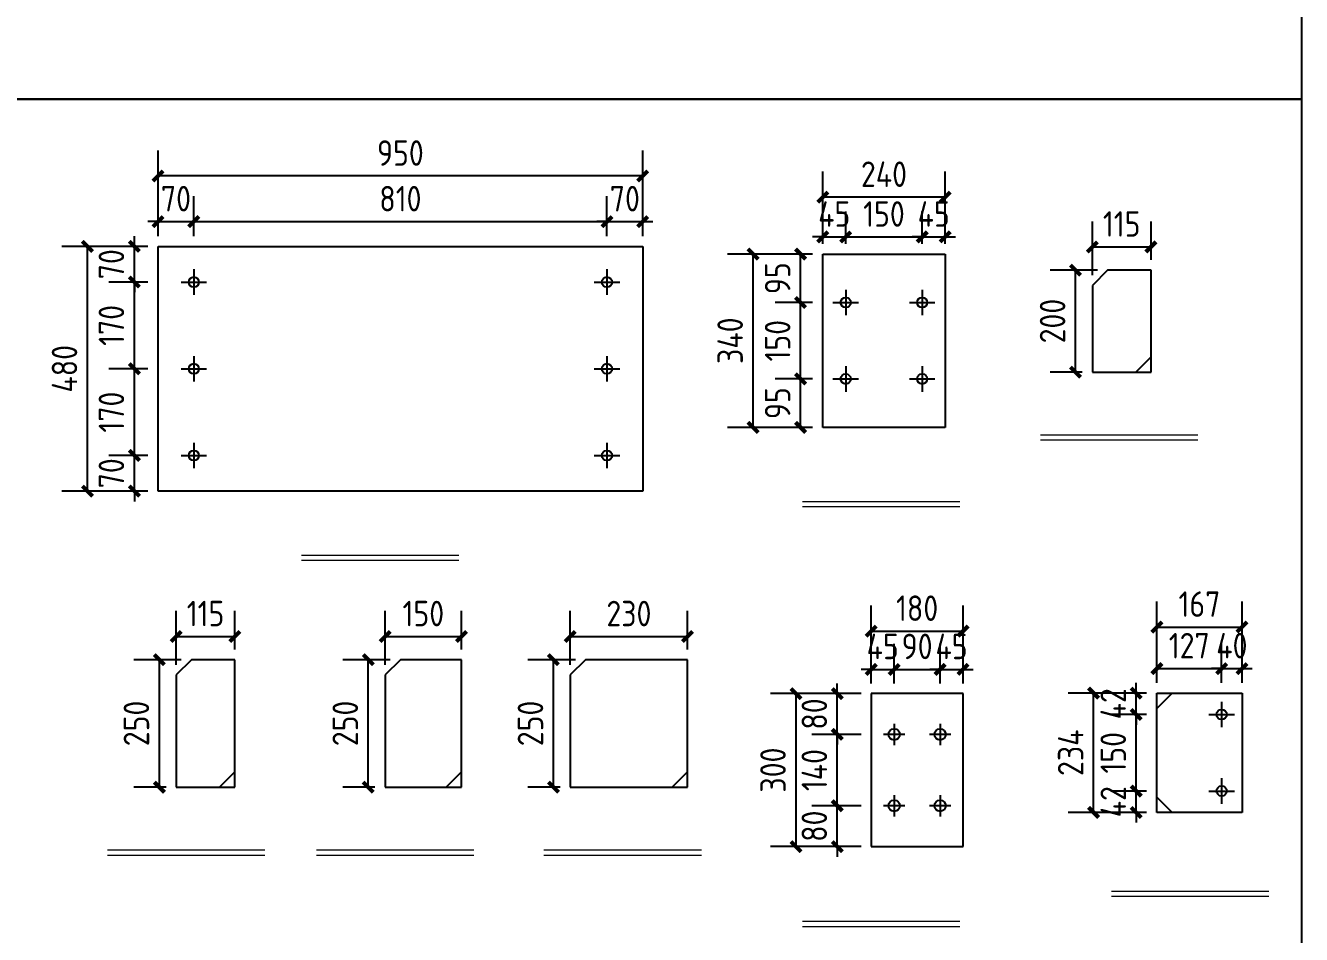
# Model space of a CAD drawing. Extents: x 411778 to 673094, y -11605 to 324395.
# Drawn here: x 484967 to 487468, y 122381 to 124163 of the extents above; entities that cross this region are included whole.
import ezdxf

# ---------------------------------------------------------------- set-up
doc = ezdxf.new("R2010")
doc.units = 0
doc.header["$LTSCALE"] = 1000
doc.header["$MEASUREMENT"] = 0
doc.styles.get("Standard").update_dxf_attribs({"font": 'gbenor.shx', "bigfont": 'gbcbig.shx'})
doc.dimstyles.get("Standard").update_dxf_attribs({"dimscale": 100, "dimtxt": 3.5, "dimasz": 1, "dimexe": 2.5, "dimexo": 3, "dimgap": 1.5, "dimtad": 1, "dimdec": 0, "dimzin": 0, "dimdsep": 46, "dimtxsty": 'Standard', "dimblk": 'ARCHTICK', "dimcen": 0.09, "dimadec": 0, "dimazin": 0, "dimtfac": 1, "dimtdec": 0, "dimtix": 1, "dimtmove": 2, "dimatfit": 3, "dimfxl": 1, "dimtolj": 1, "dimtzin": 0, "dimarcsym": 0})

# ---------------------------------------------------------------- blocks, each defined once
blk = doc.blocks.new('_ArchTick')
at = {"color": 0, "linetype": 'ByBlock', "const_width": 0.4}
blk.add_lwpolyline([(-0.5, -0.5), (0.5, 0.5)], dxfattribs=at)
blk = doc.blocks.new('*D506')
at = {"color": 3, "lineweight": -2}
for p, q in [((485207, 123320), (485130.5, 123320)), ((485180.5, 123320), (485180.5, 123340)), ((485180.5, 123250), (485180.5, 123320)), ((485207, 123250), (485130.5, 123250)), ((485180.5, 123250), (485180.5, 123230))]:
    blk.add_line(p, q, dxfattribs=at)
at = {"layer": 'Defpoints', "color": 0}
for p in [(485180.5, 123320), (485227, 123320), (485227, 123250)]:
    blk.add_point(p, dxfattribs=at)
at = {"color": 3, "lineweight": -2, "xscale": 20, "yscale": 20, "zscale": 20}
for p, rotation in [((485180.5, 123320), 270), ((485180.5, 123250), 90)]:
    blk.add_blockref('_ArchTick', p, dxfattribs=dict(at, rotation=rotation))
at = {"color": 0, "insert": (485135.5, 123285), "char_height": 50, "attachment_point": 5, "rotation": 90}
blk.add_mtext('\\A1;70', dxfattribs=at)
blk = doc.blocks.new('*D507')
at = {"color": 3, "lineweight": -2}
for p, q in [((485207, 123490), (485130.5, 123490)), ((485180.5, 123320), (485180.5, 123490)), ((485207, 123320), (485130.5, 123320))]:
    blk.add_line(p, q, dxfattribs=at)
at = {"layer": 'Defpoints', "color": 0}
for p in [(485180.5, 123490), (485227, 123490), (485227, 123320)]:
    blk.add_point(p, dxfattribs=at)
at = {"color": 3, "lineweight": -2, "xscale": 20, "yscale": 20, "zscale": 20}
for p, rotation in [((485180.5, 123490), 90), ((485180.5, 123320), 270)]:
    blk.add_blockref('_ArchTick', p, dxfattribs=dict(at, rotation=rotation))
at = {"color": 0, "insert": (485135.5, 123405), "char_height": 50, "attachment_point": 5, "rotation": 90}
blk.add_mtext('\\A1;170', dxfattribs=at)
blk = doc.blocks.new('*D508')
at = {"color": 3, "lineweight": -2}
for p, q in [((485207, 123660), (485130.5, 123660)), ((485180.5, 123490), (485180.5, 123660)), ((485207, 123490), (485130.5, 123490))]:
    blk.add_line(p, q, dxfattribs=at)
at = {"layer": 'Defpoints', "color": 0}
for p in [(485180.5, 123660), (485227, 123660), (485227, 123490)]:
    blk.add_point(p, dxfattribs=at)
at = {"color": 3, "lineweight": -2, "xscale": 20, "yscale": 20, "zscale": 20}
for p, rotation in [((485180.5, 123660), 90), ((485180.5, 123490), 270)]:
    blk.add_blockref('_ArchTick', p, dxfattribs=dict(at, rotation=rotation))
at = {"color": 0, "insert": (485135.5, 123575), "char_height": 50, "attachment_point": 5, "rotation": 90}
blk.add_mtext('\\A1;170', dxfattribs=at)
blk = doc.blocks.new('*D509')
at = {"color": 3, "lineweight": -2}
for p, q in [((485180.5, 123730), (485180.5, 123750)), ((485207, 123730), (485130.5, 123730)), ((485180.5, 123660), (485180.5, 123730)), ((485207, 123660), (485130.5, 123660)), ((485180.5, 123660), (485180.5, 123640))]:
    blk.add_line(p, q, dxfattribs=at)
at = {"layer": 'Defpoints', "color": 0}
for p in [(485180.5, 123730), (485227, 123730), (485227, 123660)]:
    blk.add_point(p, dxfattribs=at)
at = {"color": 3, "lineweight": -2, "xscale": 20, "yscale": 20, "zscale": 20}
for p, rotation in [((485180.5, 123730), 270), ((485180.5, 123660), 90)]:
    blk.add_blockref('_ArchTick', p, dxfattribs=dict(at, rotation=rotation))
at = {"color": 0, "insert": (485135.5, 123695), "char_height": 50, "attachment_point": 5, "rotation": 90}
blk.add_mtext('\\A1;70', dxfattribs=at)
blk = doc.blocks.new('*D510')
at = {"color": 3, "lineweight": -2}
for p, q in [((485207, 123730), (485038.5, 123730)), ((485088.5, 123250), (485088.5, 123730)), ((485207, 123250), (485038.5, 123250))]:
    blk.add_line(p, q, dxfattribs=at)
at = {"layer": 'Defpoints', "color": 0}
for p in [(485088.5, 123730), (485227, 123730), (485227, 123250)]:
    blk.add_point(p, dxfattribs=at)
at = {"color": 3, "lineweight": -2, "xscale": 20, "yscale": 20, "zscale": 20}
for p, rotation in [((485088.5, 123730), 90), ((485088.5, 123250), 270)]:
    blk.add_blockref('_ArchTick', p, dxfattribs=dict(at, rotation=rotation))
at = {"color": 0, "insert": (485043.5, 123490), "char_height": 50, "attachment_point": 5, "rotation": 90}
blk.add_mtext('\\A1;480', dxfattribs=at)
blk = doc.blocks.new('*D511')
at = {"color": 3, "lineweight": -2}
for p, q in [((485227, 123750), (485227, 123828.5)), ((485297, 123750), (485297, 123828.5)), ((485227, 123778.5), (485207, 123778.5)), ((485227, 123778.5), (485297, 123778.5)), ((485297, 123778.5), (485317, 123778.5))]:
    blk.add_line(p, q, dxfattribs=at)
at = {"layer": 'Defpoints', "color": 0}
for p in [(485297, 123778.5), (485227, 123730), (485297, 123730)]:
    blk.add_point(p, dxfattribs=at)
at = {"color": 3, "lineweight": -2, "xscale": 20, "yscale": 20, "zscale": 20}
blk.add_blockref('_ArchTick', (485227, 123778.5), dxfattribs=at)
at = {"color": 3, "lineweight": -2, "xscale": 20, "yscale": 20, "zscale": 20, "rotation": 180}
blk.add_blockref('_ArchTick', (485297, 123778.5), dxfattribs=at)
at = {"color": 0, "insert": (485262, 123823.5), "char_height": 50, "attachment_point": 5}
blk.add_mtext('\\A1;70', dxfattribs=at)
blk = doc.blocks.new('*D512')
at = {"color": 3, "lineweight": -2}
for p, q in [((485297, 123750), (485297, 123828.5)), ((486107, 123750), (486107, 123828.5)), ((485297, 123778.5), (486107, 123778.5))]:
    blk.add_line(p, q, dxfattribs=at)
at = {"layer": 'Defpoints', "color": 0}
for p in [(486107, 123778.5), (485297, 123730), (486107, 123730)]:
    blk.add_point(p, dxfattribs=at)
at = {"color": 3, "lineweight": -2, "xscale": 20, "yscale": 20, "zscale": 20, "rotation": 180}
blk.add_blockref('_ArchTick', (485297, 123778.5), dxfattribs=at)
at = {"color": 3, "lineweight": -2, "xscale": 20, "yscale": 20, "zscale": 20}
blk.add_blockref('_ArchTick', (486107, 123778.5), dxfattribs=at)
at = {"color": 0, "insert": (485702, 123823.5), "char_height": 50, "attachment_point": 5}
blk.add_mtext('\\A1;810', dxfattribs=at)
blk = doc.blocks.new('*D513')
at = {"color": 3, "lineweight": -2}
for p, q in [((486107, 123750), (486107, 123828.5)), ((486177, 123750), (486177, 123828.5)), ((486107, 123778.5), (486087, 123778.5)), ((486107, 123778.5), (486177, 123778.5)), ((486177, 123778.5), (486197, 123778.5))]:
    blk.add_line(p, q, dxfattribs=at)
at = {"layer": 'Defpoints', "color": 0}
for p in [(486177, 123778.5), (486107, 123730), (486177, 123730)]:
    blk.add_point(p, dxfattribs=at)
at = {"color": 3, "lineweight": -2, "xscale": 20, "yscale": 20, "zscale": 20}
blk.add_blockref('_ArchTick', (486107, 123778.5), dxfattribs=at)
at = {"color": 3, "lineweight": -2, "xscale": 20, "yscale": 20, "zscale": 20, "rotation": 180}
blk.add_blockref('_ArchTick', (486177, 123778.5), dxfattribs=at)
at = {"color": 0, "insert": (486142, 123823.5), "char_height": 50, "attachment_point": 5}
blk.add_mtext('\\A1;70', dxfattribs=at)
blk = doc.blocks.new('*D514')
at = {"color": 3, "lineweight": -2}
for p, q in [((485227, 123750), (485227, 123918)), ((486177, 123750), (486177, 123918)), ((486177, 123868), (485227, 123868))]:
    blk.add_line(p, q, dxfattribs=at)
at = {"layer": 'Defpoints', "color": 0}
for p in [(485227, 123868), (485227, 123730), (486177, 123730)]:
    blk.add_point(p, dxfattribs=at)
at = {"color": 3, "lineweight": -2, "xscale": 20, "yscale": 20, "zscale": 20, "rotation": 180}
blk.add_blockref('_ArchTick', (485227, 123868), dxfattribs=at)
at = {"color": 3, "lineweight": -2, "xscale": 20, "yscale": 20, "zscale": 20}
blk.add_blockref('_ArchTick', (486177, 123868), dxfattribs=at)
at = {"color": 0, "insert": (485702, 123913), "char_height": 50, "attachment_point": 5}
blk.add_mtext('\\A1;950', dxfattribs=at)
blk = doc.blocks.new('*D515')
at = {"color": 3, "lineweight": -2}
for p, q in [((486510, 123470), (486436.5, 123470)), ((486486.5, 123375), (486486.5, 123470)), ((486510, 123375), (486436.5, 123375))]:
    blk.add_line(p, q, dxfattribs=at)
at = {"layer": 'Defpoints', "color": 0}
for p in [(486486.5, 123470), (486530, 123470), (486530, 123375)]:
    blk.add_point(p, dxfattribs=at)
at = {"color": 3, "lineweight": -2, "xscale": 20, "yscale": 20, "zscale": 20}
for p, rotation in [((486486.5, 123470), 90), ((486486.5, 123375), 270)]:
    blk.add_blockref('_ArchTick', p, dxfattribs=dict(at, rotation=rotation))
at = {"color": 0, "insert": (486441.5, 123422.5), "char_height": 50, "attachment_point": 5, "rotation": 90}
blk.add_mtext('\\A1;95', dxfattribs=at)
blk = doc.blocks.new('*D516')
at = {"color": 3, "lineweight": -2}
for p, q in [((486510, 123620), (486436.5, 123620)), ((486486.5, 123470), (486486.5, 123620)), ((486510, 123470), (486436.5, 123470))]:
    blk.add_line(p, q, dxfattribs=at)
at = {"layer": 'Defpoints', "color": 0}
for p in [(486486.5, 123620), (486530, 123620), (486530, 123470)]:
    blk.add_point(p, dxfattribs=at)
at = {"color": 3, "lineweight": -2, "xscale": 20, "yscale": 20, "zscale": 20}
for p, rotation in [((486486.5, 123620), 90), ((486486.5, 123470), 270)]:
    blk.add_blockref('_ArchTick', p, dxfattribs=dict(at, rotation=rotation))
at = {"color": 0, "insert": (486441.5, 123545), "char_height": 50, "attachment_point": 5, "rotation": 90}
blk.add_mtext('\\A1;150', dxfattribs=at)
blk = doc.blocks.new('*D517')
at = {"color": 3, "lineweight": -2}
for p, q in [((486510, 123715), (486436.5, 123715)), ((486486.5, 123620), (486486.5, 123715)), ((486510, 123620), (486436.5, 123620))]:
    blk.add_line(p, q, dxfattribs=at)
at = {"layer": 'Defpoints', "color": 0}
for p in [(486486.5, 123715), (486530, 123715), (486530, 123620)]:
    blk.add_point(p, dxfattribs=at)
at = {"color": 3, "lineweight": -2, "xscale": 20, "yscale": 20, "zscale": 20}
for p, rotation in [((486486.5, 123715), 90), ((486486.5, 123620), 270)]:
    blk.add_blockref('_ArchTick', p, dxfattribs=dict(at, rotation=rotation))
at = {"color": 0, "insert": (486441.5, 123667.5), "char_height": 50, "attachment_point": 5, "rotation": 90}
blk.add_mtext('\\A1;95', dxfattribs=at)
blk = doc.blocks.new('*D518')
at = {"color": 3, "lineweight": -2}
for p, q in [((486510, 123715), (486343.5, 123715)), ((486393.5, 123375), (486393.5, 123715)), ((486510, 123375), (486343.5, 123375))]:
    blk.add_line(p, q, dxfattribs=at)
at = {"layer": 'Defpoints', "color": 0}
for p in [(486393.5, 123715), (486530, 123715), (486530, 123375)]:
    blk.add_point(p, dxfattribs=at)
at = {"color": 3, "lineweight": -2, "xscale": 20, "yscale": 20, "zscale": 20}
for p, rotation in [((486393.5, 123715), 90), ((486393.5, 123375), 270)]:
    blk.add_blockref('_ArchTick', p, dxfattribs=dict(at, rotation=rotation))
at = {"color": 0, "insert": (486348.5, 123545), "char_height": 50, "attachment_point": 5, "rotation": 90}
blk.add_mtext('\\A1;340', dxfattribs=at)
blk = doc.blocks.new('*D519')
at = {"color": 3, "lineweight": -2}
for p, q in [((486530, 123735), (486530, 123798.5)), ((486575, 123735), (486575, 123798.5)), ((486530, 123748.5), (486510, 123748.5)), ((486530, 123748.5), (486575, 123748.5)), ((486575, 123748.5), (486595, 123748.5))]:
    blk.add_line(p, q, dxfattribs=at)
at = {"layer": 'Defpoints', "color": 0}
for p in [(486575, 123748.5), (486530, 123715), (486575, 123715)]:
    blk.add_point(p, dxfattribs=at)
at = {"color": 3, "lineweight": -2, "xscale": 20, "yscale": 20, "zscale": 20}
blk.add_blockref('_ArchTick', (486530, 123748.5), dxfattribs=at)
at = {"color": 3, "lineweight": -2, "xscale": 20, "yscale": 20, "zscale": 20, "rotation": 180}
blk.add_blockref('_ArchTick', (486575, 123748.5), dxfattribs=at)
at = {"color": 0, "insert": (486552.5, 123793.5), "char_height": 50, "attachment_point": 5}
blk.add_mtext('\\A1;45', dxfattribs=at)
blk = doc.blocks.new('*D520')
at = {"color": 3, "lineweight": -2}
for p, q in [((486575, 123735), (486575, 123798.5)), ((486725, 123735), (486725, 123798.5)), ((486575, 123748.5), (486725, 123748.5))]:
    blk.add_line(p, q, dxfattribs=at)
at = {"layer": 'Defpoints', "color": 0}
for p in [(486725, 123748.5), (486575, 123715), (486725, 123715)]:
    blk.add_point(p, dxfattribs=at)
at = {"color": 3, "lineweight": -2, "xscale": 20, "yscale": 20, "zscale": 20, "rotation": 180}
blk.add_blockref('_ArchTick', (486575, 123748.5), dxfattribs=at)
at = {"color": 3, "lineweight": -2, "xscale": 20, "yscale": 20, "zscale": 20}
blk.add_blockref('_ArchTick', (486725, 123748.5), dxfattribs=at)
at = {"color": 0, "insert": (486650, 123793.5), "char_height": 50, "attachment_point": 5}
blk.add_mtext('\\A1;150', dxfattribs=at)
blk = doc.blocks.new('*D521')
at = {"color": 3, "lineweight": -2}
for p, q in [((486725, 123735), (486725, 123798.5)), ((486770, 123735), (486770, 123798.5)), ((486725, 123748.5), (486705, 123748.5)), ((486725, 123748.5), (486770, 123748.5)), ((486770, 123748.5), (486790, 123748.5))]:
    blk.add_line(p, q, dxfattribs=at)
at = {"layer": 'Defpoints', "color": 0}
for p in [(486770, 123748.5), (486725, 123715), (486770, 123715)]:
    blk.add_point(p, dxfattribs=at)
at = {"color": 3, "lineweight": -2, "xscale": 20, "yscale": 20, "zscale": 20}
blk.add_blockref('_ArchTick', (486725, 123748.5), dxfattribs=at)
at = {"color": 3, "lineweight": -2, "xscale": 20, "yscale": 20, "zscale": 20, "rotation": 180}
blk.add_blockref('_ArchTick', (486770, 123748.5), dxfattribs=at)
at = {"color": 0, "insert": (486747.5, 123793.5), "char_height": 50, "attachment_point": 5}
blk.add_mtext('\\A1;45', dxfattribs=at)
blk = doc.blocks.new('*D522')
at = {"color": 3, "lineweight": -2}
for p, q in [((486530, 123735), (486530, 123876.5)), ((486770, 123735), (486770, 123876.5)), ((486770, 123826.5), (486530, 123826.5))]:
    blk.add_line(p, q, dxfattribs=at)
at = {"layer": 'Defpoints', "color": 0}
for p in [(486530, 123826.5), (486530, 123715), (486770, 123715)]:
    blk.add_point(p, dxfattribs=at)
at = {"color": 3, "lineweight": -2, "xscale": 20, "yscale": 20, "zscale": 20, "rotation": 180}
blk.add_blockref('_ArchTick', (486530, 123826.5), dxfattribs=at)
at = {"color": 3, "lineweight": -2, "xscale": 20, "yscale": 20, "zscale": 20}
blk.add_blockref('_ArchTick', (486770, 123826.5), dxfattribs=at)
at = {"color": 0, "insert": (486650, 123871.5), "char_height": 50, "attachment_point": 5}
blk.add_mtext('\\A1;240', dxfattribs=at)
blk = doc.blocks.new('*D523')
at = {"color": 3, "lineweight": -2}
for p, q in [((487068.5, 123683.5), (486975.5, 123683.5)), ((487025.5, 123483.5), (487025.5, 123683.5)), ((487038.5, 123483.5), (486975.5, 123483.5))]:
    blk.add_line(p, q, dxfattribs=at)
at = {"layer": 'Defpoints', "color": 0}
for p in [(487025.5, 123683.5), (487088.5, 123683.5), (487058.5, 123483.5)]:
    blk.add_point(p, dxfattribs=at)
at = {"color": 3, "lineweight": -2, "xscale": 20, "yscale": 20, "zscale": 20}
for p, rotation in [((487025.5, 123683.5), 90), ((487025.5, 123483.5), 270)]:
    blk.add_blockref('_ArchTick', p, dxfattribs=dict(at, rotation=rotation))
at = {"color": 0, "insert": (486980.5, 123583.5), "char_height": 50, "attachment_point": 5, "rotation": 90}
blk.add_mtext('\\A1;200', dxfattribs=at)
blk = doc.blocks.new('*D524')
at = {"color": 3, "lineweight": -2}
for p, q in [((487058.5, 123673.5), (487058.5, 123779)), ((487173.5, 123703.5), (487173.5, 123779)), ((487058.5, 123729), (487173.5, 123729))]:
    blk.add_line(p, q, dxfattribs=at)
at = {"layer": 'Defpoints', "color": 0}
for p in [(487173.5, 123729), (487173.5, 123683.5), (487058.5, 123653.5)]:
    blk.add_point(p, dxfattribs=at)
at = {"color": 3, "lineweight": -2, "xscale": 20, "yscale": 20, "zscale": 20, "rotation": 180}
blk.add_blockref('_ArchTick', (487058.5, 123729), dxfattribs=at)
at = {"color": 3, "lineweight": -2, "xscale": 20, "yscale": 20, "zscale": 20}
blk.add_blockref('_ArchTick', (487173.5, 123729), dxfattribs=at)
at = {"color": 0, "insert": (487116, 123774), "char_height": 50, "attachment_point": 5}
blk.add_mtext('\\A1;115', dxfattribs=at)
blk = doc.blocks.new('*D525')
at = {"color": 3, "lineweight": -2}
for p, q in [((485272.5, 122919.5), (485179.5, 122919.5)), ((485229.5, 122669.5), (485229.5, 122919.5)), ((485242.5, 122669.5), (485179.5, 122669.5))]:
    blk.add_line(p, q, dxfattribs=at)
at = {"layer": 'Defpoints', "color": 0}
for p in [(485229.5, 122919.5), (485292.5, 122919.5), (485262.5, 122669.5)]:
    blk.add_point(p, dxfattribs=at)
at = {"color": 3, "lineweight": -2, "xscale": 20, "yscale": 20, "zscale": 20}
for p, rotation in [((485229.5, 122919.5), 90), ((485229.5, 122669.5), 270)]:
    blk.add_blockref('_ArchTick', p, dxfattribs=dict(at, rotation=rotation))
at = {"color": 0, "insert": (485184.5, 122794.5), "char_height": 50, "attachment_point": 5, "rotation": 90}
blk.add_mtext('\\A1;250', dxfattribs=at)
blk = doc.blocks.new('*D526')
at = {"color": 3, "lineweight": -2}
for p, q in [((485262.5, 122909.5), (485262.5, 123015)), ((485377.5, 122939.5), (485377.5, 123015)), ((485262.5, 122965), (485377.5, 122965))]:
    blk.add_line(p, q, dxfattribs=at)
at = {"layer": 'Defpoints', "color": 0}
for p in [(485377.5, 122965), (485377.5, 122919.5), (485262.5, 122889.5)]:
    blk.add_point(p, dxfattribs=at)
at = {"color": 3, "lineweight": -2, "xscale": 20, "yscale": 20, "zscale": 20, "rotation": 180}
blk.add_blockref('_ArchTick', (485262.5, 122965), dxfattribs=at)
at = {"color": 3, "lineweight": -2, "xscale": 20, "yscale": 20, "zscale": 20}
blk.add_blockref('_ArchTick', (485377.5, 122965), dxfattribs=at)
at = {"color": 0, "insert": (485320, 123010), "char_height": 50, "attachment_point": 5}
blk.add_mtext('\\A1;115', dxfattribs=at)
blk = doc.blocks.new('*D527')
at = {"color": 3, "lineweight": -2}
for p, q in [((485682, 122919.5), (485589, 122919.5)), ((485639, 122669.5), (485639, 122919.5)), ((485652, 122669.5), (485589, 122669.5))]:
    blk.add_line(p, q, dxfattribs=at)
at = {"layer": 'Defpoints', "color": 0}
for p in [(485639, 122919.5), (485702, 122919.5), (485672, 122669.5)]:
    blk.add_point(p, dxfattribs=at)
at = {"color": 3, "lineweight": -2, "xscale": 20, "yscale": 20, "zscale": 20}
for p, rotation in [((485639, 122919.5), 90), ((485639, 122669.5), 270)]:
    blk.add_blockref('_ArchTick', p, dxfattribs=dict(at, rotation=rotation))
at = {"color": 0, "insert": (485594, 122794.5), "char_height": 50, "attachment_point": 5, "rotation": 90}
blk.add_mtext('\\A1;250', dxfattribs=at)
blk = doc.blocks.new('*D528')
at = {"color": 3, "lineweight": -2}
for p, q in [((485672, 122909.5), (485672, 123015)), ((485822, 122939.5), (485822, 123015)), ((485672, 122965), (485822, 122965))]:
    blk.add_line(p, q, dxfattribs=at)
at = {"layer": 'Defpoints', "color": 0}
for p in [(485822, 122965), (485822, 122919.5), (485672, 122889.5)]:
    blk.add_point(p, dxfattribs=at)
at = {"color": 3, "lineweight": -2, "xscale": 20, "yscale": 20, "zscale": 20, "rotation": 180}
blk.add_blockref('_ArchTick', (485672, 122965), dxfattribs=at)
at = {"color": 3, "lineweight": -2, "xscale": 20, "yscale": 20, "zscale": 20}
blk.add_blockref('_ArchTick', (485822, 122965), dxfattribs=at)
at = {"color": 0, "insert": (485747, 123010), "char_height": 50, "attachment_point": 5}
blk.add_mtext('\\A1;150', dxfattribs=at)
blk = doc.blocks.new('*D529')
at = {"color": 3, "lineweight": -2}
for p, q in [((486045, 122919.5), (485952, 122919.5)), ((486002, 122669.5), (486002, 122919.5)), ((486015, 122669.5), (485952, 122669.5))]:
    blk.add_line(p, q, dxfattribs=at)
at = {"layer": 'Defpoints', "color": 0}
for p in [(486002, 122919.5), (486065, 122919.5), (486035, 122669.5)]:
    blk.add_point(p, dxfattribs=at)
at = {"color": 3, "lineweight": -2, "xscale": 20, "yscale": 20, "zscale": 20}
for p, rotation in [((486002, 122919.5), 90), ((486002, 122669.5), 270)]:
    blk.add_blockref('_ArchTick', p, dxfattribs=dict(at, rotation=rotation))
at = {"color": 0, "insert": (485957, 122794.5), "char_height": 50, "attachment_point": 5, "rotation": 90}
blk.add_mtext('\\A1;250', dxfattribs=at)
blk = doc.blocks.new('*D530')
at = {"color": 3, "lineweight": -2}
for p, q in [((486035, 122909.5), (486035, 123015)), ((486265, 122939.5), (486265, 123015)), ((486035, 122965), (486265, 122965))]:
    blk.add_line(p, q, dxfattribs=at)
at = {"layer": 'Defpoints', "color": 0}
for p in [(486265, 122965), (486265, 122919.5), (486035, 122889.5)]:
    blk.add_point(p, dxfattribs=at)
at = {"color": 3, "lineweight": -2, "xscale": 20, "yscale": 20, "zscale": 20, "rotation": 180}
blk.add_blockref('_ArchTick', (486035, 122965), dxfattribs=at)
at = {"color": 3, "lineweight": -2, "xscale": 20, "yscale": 20, "zscale": 20}
blk.add_blockref('_ArchTick', (486265, 122965), dxfattribs=at)
at = {"color": 0, "insert": (486150, 123010), "char_height": 50, "attachment_point": 5}
blk.add_mtext('\\A1;230', dxfattribs=at)
blk = doc.blocks.new('*D1690')
at = {"color": 3, "lineweight": -2}
for p, q in [((486558.5, 122633), (486558.5, 122653)), ((486605, 122633), (486508.5, 122633)), ((486558.5, 122553), (486558.5, 122633)), ((486605, 122553), (486508.5, 122553)), ((486558.5, 122553), (486558.5, 122533))]:
    blk.add_line(p, q, dxfattribs=at)
at = {"layer": 'Defpoints', "color": 0}
for p in [(486558.5, 122633), (486625, 122633), (486625, 122553)]:
    blk.add_point(p, dxfattribs=at)
at = {"color": 3, "lineweight": -2, "xscale": 20, "yscale": 20, "zscale": 20}
for p, rotation in [((486558.5, 122633), 270), ((486558.5, 122553), 90)]:
    blk.add_blockref('_ArchTick', p, dxfattribs=dict(at, rotation=rotation))
at = {"color": 0, "insert": (486513.5, 122593), "char_height": 50, "attachment_point": 5, "rotation": 90}
blk.add_mtext('\\A1;80', dxfattribs=at)
blk = doc.blocks.new('*D1687')
at = {"color": 3, "lineweight": -2}
for p, q in [((486605, 122773), (486508.5, 122773)), ((486558.5, 122633), (486558.5, 122773)), ((486605, 122633), (486508.5, 122633))]:
    blk.add_line(p, q, dxfattribs=at)
at = {"layer": 'Defpoints', "color": 0}
for p in [(486558.5, 122773), (486625, 122773), (486625, 122633)]:
    blk.add_point(p, dxfattribs=at)
at = {"color": 3, "lineweight": -2, "xscale": 20, "yscale": 20, "zscale": 20}
for p, rotation in [((486558.5, 122773), 90), ((486558.5, 122633), 270)]:
    blk.add_blockref('_ArchTick', p, dxfattribs=dict(at, rotation=rotation))
at = {"color": 0, "insert": (486513.5, 122703), "char_height": 50, "attachment_point": 5, "rotation": 90}
blk.add_mtext('\\A1;140', dxfattribs=at)
blk = doc.blocks.new('*D1691')
at = {"color": 3, "lineweight": -2}
for p, q in [((486558.5, 122853), (486558.5, 122873)), ((486605, 122853), (486508.5, 122853)), ((486558.5, 122773), (486558.5, 122853)), ((486605, 122773), (486508.5, 122773)), ((486558.5, 122773), (486558.5, 122753))]:
    blk.add_line(p, q, dxfattribs=at)
at = {"layer": 'Defpoints', "color": 0}
for p in [(486558.5, 122853), (486625, 122853), (486625, 122773)]:
    blk.add_point(p, dxfattribs=at)
at = {"color": 3, "lineweight": -2, "xscale": 20, "yscale": 20, "zscale": 20}
for p, rotation in [((486558.5, 122853), 270), ((486558.5, 122773), 90)]:
    blk.add_blockref('_ArchTick', p, dxfattribs=dict(at, rotation=rotation))
at = {"color": 0, "insert": (486513.5, 122813), "char_height": 50, "attachment_point": 5, "rotation": 90}
blk.add_mtext('\\A1;80', dxfattribs=at)
blk = doc.blocks.new('*D1688')
at = {"color": 3, "lineweight": -2}
for p, q in [((486625, 122873), (486625, 122950.5)), ((486670, 122873), (486670, 122950.5)), ((486625, 122900.5), (486605, 122900.5)), ((486625, 122900.5), (486670, 122900.5)), ((486670, 122900.5), (486690, 122900.5))]:
    blk.add_line(p, q, dxfattribs=at)
at = {"layer": 'Defpoints', "color": 0}
for p in [(486670, 122900.5), (486625, 122853), (486670, 122853)]:
    blk.add_point(p, dxfattribs=at)
at = {"color": 3, "lineweight": -2, "xscale": 20, "yscale": 20, "zscale": 20}
blk.add_blockref('_ArchTick', (486625, 122900.5), dxfattribs=at)
at = {"color": 3, "lineweight": -2, "xscale": 20, "yscale": 20, "zscale": 20, "rotation": 180}
blk.add_blockref('_ArchTick', (486670, 122900.5), dxfattribs=at)
at = {"color": 0, "insert": (486647.5, 122945.5), "char_height": 50, "attachment_point": 5}
blk.add_mtext('\\A1;45', dxfattribs=at)
blk = doc.blocks.new('*D1689')
at = {"color": 3, "lineweight": -2}
for p, q in [((486670, 122873), (486670, 122950.5)), ((486760, 122873), (486760, 122950.5)), ((486670, 122900.5), (486760, 122900.5))]:
    blk.add_line(p, q, dxfattribs=at)
at = {"layer": 'Defpoints', "color": 0}
for p in [(486760, 122900.5), (486670, 122853), (486760, 122853)]:
    blk.add_point(p, dxfattribs=at)
at = {"color": 3, "lineweight": -2, "xscale": 20, "yscale": 20, "zscale": 20, "rotation": 180}
blk.add_blockref('_ArchTick', (486670, 122900.5), dxfattribs=at)
at = {"color": 3, "lineweight": -2, "xscale": 20, "yscale": 20, "zscale": 20}
blk.add_blockref('_ArchTick', (486760, 122900.5), dxfattribs=at)
at = {"color": 0, "insert": (486715, 122945.5), "char_height": 50, "attachment_point": 5}
blk.add_mtext('\\A1;90', dxfattribs=at)
blk = doc.blocks.new('*D1692')
at = {"color": 3, "lineweight": -2}
for p, q in [((486760, 122873), (486760, 122950.5)), ((486805, 122873), (486805, 122950.5)), ((486760, 122900.5), (486740, 122900.5)), ((486760, 122900.5), (486805, 122900.5)), ((486805, 122900.5), (486825, 122900.5))]:
    blk.add_line(p, q, dxfattribs=at)
at = {"layer": 'Defpoints', "color": 0}
for p in [(486805, 122900.5), (486760, 122853), (486805, 122853)]:
    blk.add_point(p, dxfattribs=at)
at = {"color": 3, "lineweight": -2, "xscale": 20, "yscale": 20, "zscale": 20}
blk.add_blockref('_ArchTick', (486760, 122900.5), dxfattribs=at)
at = {"color": 3, "lineweight": -2, "xscale": 20, "yscale": 20, "zscale": 20, "rotation": 180}
blk.add_blockref('_ArchTick', (486805, 122900.5), dxfattribs=at)
at = {"color": 0, "insert": (486782.5, 122945.5), "char_height": 50, "attachment_point": 5}
blk.add_mtext('\\A1;45', dxfattribs=at)
blk = doc.blocks.new('*D1693')
at = {"color": 3, "lineweight": -2}
for p, q in [((486605, 122853), (486427.5, 122853)), ((486477.5, 122853), (486477.5, 122553)), ((486605, 122553), (486427.5, 122553))]:
    blk.add_line(p, q, dxfattribs=at)
at = {"layer": 'Defpoints', "color": 0}
for p in [(486625, 122853), (486477.5, 122553), (486625, 122553)]:
    blk.add_point(p, dxfattribs=at)
at = {"color": 3, "lineweight": -2, "xscale": 20, "yscale": 20, "zscale": 20}
for p, rotation in [((486477.5, 122853), 90), ((486477.5, 122553), 270)]:
    blk.add_blockref('_ArchTick', p, dxfattribs=dict(at, rotation=rotation))
at = {"color": 0, "insert": (486432.5, 122703), "char_height": 50, "attachment_point": 5, "rotation": 90}
blk.add_mtext('\\A1;300', dxfattribs=at)
blk = doc.blocks.new('*D1694')
at = {"color": 3, "lineweight": -2}
for p, q in [((486625, 122873), (486625, 123025.5)), ((486805, 122873), (486805, 123025.5)), ((486625, 122975.5), (486805, 122975.5))]:
    blk.add_line(p, q, dxfattribs=at)
at = {"layer": 'Defpoints', "color": 0}
for p in [(486805, 122975.5), (486625, 122853), (486805, 122853)]:
    blk.add_point(p, dxfattribs=at)
at = {"color": 3, "lineweight": -2, "xscale": 20, "yscale": 20, "zscale": 20, "rotation": 180}
blk.add_blockref('_ArchTick', (486625, 122975.5), dxfattribs=at)
at = {"color": 3, "lineweight": -2, "xscale": 20, "yscale": 20, "zscale": 20}
blk.add_blockref('_ArchTick', (486805, 122975.5), dxfattribs=at)
at = {"color": 0, "insert": (486715, 123020.5), "char_height": 50, "attachment_point": 5}
blk.add_mtext('\\A1;180', dxfattribs=at)
blk = doc.blocks.new('*D1807')
at = {"color": 3, "lineweight": -2}
for p, q in [((487144.5, 122662), (487144.5, 122682)), ((487165, 122662), (487094.5, 122662)), ((487144.5, 122620), (487144.5, 122662)), ((487165, 122620), (487094.5, 122620)), ((487144.5, 122620), (487144.5, 122600))]:
    blk.add_line(p, q, dxfattribs=at)
at = {"layer": 'Defpoints', "color": 0}
for p in [(487144.5, 122662), (487185, 122662), (487185, 122620)]:
    blk.add_point(p, dxfattribs=at)
at = {"color": 3, "lineweight": -2, "xscale": 20, "yscale": 20, "zscale": 20}
for p, rotation in [((487144.5, 122662), 270), ((487144.5, 122620), 90)]:
    blk.add_blockref('_ArchTick', p, dxfattribs=dict(at, rotation=rotation))
at = {"color": 0, "insert": (487099.5, 122641), "char_height": 50, "attachment_point": 5, "rotation": 90}
blk.add_mtext('\\A1;42', dxfattribs=at)
blk = doc.blocks.new('*D1805')
at = {"color": 3, "lineweight": -2}
for p, q in [((487165, 122812), (487094.5, 122812)), ((487144.5, 122662), (487144.5, 122812)), ((487165, 122662), (487094.5, 122662))]:
    blk.add_line(p, q, dxfattribs=at)
at = {"layer": 'Defpoints', "color": 0}
for p in [(487144.5, 122812), (487185, 122812), (487185, 122662)]:
    blk.add_point(p, dxfattribs=at)
at = {"color": 3, "lineweight": -2, "xscale": 20, "yscale": 20, "zscale": 20}
for p, rotation in [((487144.5, 122812), 90), ((487144.5, 122662), 270)]:
    blk.add_blockref('_ArchTick', p, dxfattribs=dict(at, rotation=rotation))
at = {"color": 0, "insert": (487099.5, 122737), "char_height": 50, "attachment_point": 5, "rotation": 90}
blk.add_mtext('\\A1;150', dxfattribs=at)
blk = doc.blocks.new('*D1808')
at = {"color": 3, "lineweight": -2}
for p, q in [((487144.5, 122854), (487144.5, 122874)), ((487165, 122854), (487094.5, 122854)), ((487144.5, 122812), (487144.5, 122854)), ((487165, 122812), (487094.5, 122812)), ((487144.5, 122812), (487144.5, 122792))]:
    blk.add_line(p, q, dxfattribs=at)
at = {"layer": 'Defpoints', "color": 0}
for p in [(487144.5, 122854), (487185, 122854), (487185, 122812)]:
    blk.add_point(p, dxfattribs=at)
at = {"color": 3, "lineweight": -2, "xscale": 20, "yscale": 20, "zscale": 20}
for p, rotation in [((487144.5, 122854), 270), ((487144.5, 122812), 90)]:
    blk.add_blockref('_ArchTick', p, dxfattribs=dict(at, rotation=rotation))
at = {"color": 0, "insert": (487099.5, 122833), "char_height": 50, "attachment_point": 5, "rotation": 90}
blk.add_mtext('\\A1;42', dxfattribs=at)
blk = doc.blocks.new('*D1806')
at = {"color": 3, "lineweight": -2}
for p, q in [((487185, 122874), (487185, 122952)), ((487312, 122874), (487312, 122952)), ((487185, 122902), (487312, 122902))]:
    blk.add_line(p, q, dxfattribs=at)
at = {"layer": 'Defpoints', "color": 0}
for p in [(487312, 122902), (487185, 122854), (487312, 122854)]:
    blk.add_point(p, dxfattribs=at)
at = {"color": 3, "lineweight": -2, "xscale": 20, "yscale": 20, "zscale": 20, "rotation": 180}
blk.add_blockref('_ArchTick', (487185, 122902), dxfattribs=at)
at = {"color": 3, "lineweight": -2, "xscale": 20, "yscale": 20, "zscale": 20}
blk.add_blockref('_ArchTick', (487312, 122902), dxfattribs=at)
at = {"color": 0, "insert": (487248.5, 122947), "char_height": 50, "attachment_point": 5}
blk.add_mtext('\\A1;127', dxfattribs=at)
blk = doc.blocks.new('*D1809')
at = {"color": 3, "lineweight": -2}
for p, q in [((487312, 122874), (487312, 122952)), ((487352, 122874), (487352, 122952)), ((487312, 122902), (487292, 122902)), ((487312, 122902), (487352, 122902)), ((487352, 122902), (487372, 122902))]:
    blk.add_line(p, q, dxfattribs=at)
at = {"layer": 'Defpoints', "color": 0}
for p in [(487352, 122902), (487312, 122854), (487352, 122854)]:
    blk.add_point(p, dxfattribs=at)
at = {"color": 3, "lineweight": -2, "xscale": 20, "yscale": 20, "zscale": 20}
blk.add_blockref('_ArchTick', (487312, 122902), dxfattribs=at)
at = {"color": 3, "lineweight": -2, "xscale": 20, "yscale": 20, "zscale": 20, "rotation": 180}
blk.add_blockref('_ArchTick', (487352, 122902), dxfattribs=at)
at = {"color": 0, "insert": (487332, 122947), "char_height": 50, "attachment_point": 5}
blk.add_mtext('\\A1;40', dxfattribs=at)
blk = doc.blocks.new('*D1810')
at = {"color": 3, "lineweight": -2}
for p, q in [((487165, 122854), (487011, 122854)), ((487061, 122620), (487061, 122854)), ((487165, 122620), (487011, 122620))]:
    blk.add_line(p, q, dxfattribs=at)
at = {"layer": 'Defpoints', "color": 0}
for p in [(487061, 122854), (487185, 122854), (487185, 122620)]:
    blk.add_point(p, dxfattribs=at)
at = {"color": 3, "lineweight": -2, "xscale": 20, "yscale": 20, "zscale": 20}
for p, rotation in [((487061, 122854), 90), ((487061, 122620), 270)]:
    blk.add_blockref('_ArchTick', p, dxfattribs=dict(at, rotation=rotation))
at = {"color": 0, "insert": (487016, 122737), "char_height": 50, "attachment_point": 5, "rotation": 90}
blk.add_mtext('\\A1;234', dxfattribs=at)
blk = doc.blocks.new('*D1811')
at = {"color": 3, "lineweight": -2}
for p, q in [((487185, 122874), (487185, 123033.5)), ((487352, 122874), (487352, 123033.5)), ((487185, 122983.5), (487352, 122983.5))]:
    blk.add_line(p, q, dxfattribs=at)
at = {"layer": 'Defpoints', "color": 0}
for p in [(487352, 122983.5), (487185, 122854), (487352, 122854)]:
    blk.add_point(p, dxfattribs=at)
at = {"color": 3, "lineweight": -2, "xscale": 20, "yscale": 20, "zscale": 20, "rotation": 180}
blk.add_blockref('_ArchTick', (487185, 122983.5), dxfattribs=at)
at = {"color": 3, "lineweight": -2, "xscale": 20, "yscale": 20, "zscale": 20}
blk.add_blockref('_ArchTick', (487352, 122983.5), dxfattribs=at)
at = {"color": 0, "insert": (487268.5, 123028.5), "char_height": 50, "attachment_point": 5}
blk.add_mtext('\\A1;167', dxfattribs=at)

msp = doc.modelspace()

# ---------------------------------------------------------------- linework, layer by layer
for p, q in [((485227, 123730), (486177, 123730)), ((485227, 123250), (485227, 123730)), ((486177, 123730), (486177, 123250)), ((486530, 123375), (486530, 123715)), ((486530, 123715), (486770, 123715)), ((486770, 123715), (486770, 123375)), ((485297, 123685), (485297, 123635)), ((486107, 123685), (486107, 123635)), ((487088.5, 123683.5), (487058.5, 123653.5)), ((487173.5, 123683.5), (487088.5, 123683.5)), ((487173.5, 123483.5), (487173.5, 123683.5)), ((485272, 123660), (485322, 123660)), ((486082, 123660), (486132, 123660)), ((486575, 123645), (486575, 123595)), ((486725, 123645), (486725, 123595)), ((487058.5, 123653.5), (487058.5, 123483.5)), ((486550, 123620), (486600, 123620)), ((486700, 123620), (486750, 123620)), ((485297, 123515), (485297, 123465)), ((486107, 123515), (486107, 123465)), ((486575, 123495), (486575, 123445)), ((486725, 123495), (486725, 123445)), ((487143.5, 123483.5), (487173.5, 123513.5)), ((485272, 123490), (485322, 123490)), ((486082, 123490), (486132, 123490)), ((486550, 123470), (486600, 123470)), ((486700, 123470), (486750, 123470)), ((487058.5, 123483.5), (487173.5, 123483.5)), ((486770, 123375), (486530, 123375)), ((485297, 123345), (485297, 123295)), ((486107, 123345), (486107, 123295)), ((485272, 123320), (485322, 123320)), ((486082, 123320), (486132, 123320)), ((486177, 123250), (485227, 123250)), ((485292.5, 122919.5), (485262.5, 122889.5)), ((485377.5, 122919.5), (485292.5, 122919.5)), ((485377.5, 122669.5), (485377.5, 122919.5)), ((485702, 122919.5), (485672, 122889.5)), ((485822, 122919.5), (485702, 122919.5)), ((485822, 122669.5), (485822, 122919.5)), ((486065, 122919.5), (486035, 122889.5)), ((486265, 122919.5), (486065, 122919.5)), ((486265, 122669.5), (486265, 122919.5)), ((485262.5, 122889.5), (485262.5, 122669.5)), ((485672, 122889.5), (485672, 122669.5)), ((486035, 122889.5), (486035, 122669.5)), ((486625, 122853), (486625, 122553)), ((486805, 122853), (486625, 122853)), ((486805, 122553), (486805, 122853)), ((487185, 122854), (487352, 122854)), ((487185, 122620), (487185, 122854)), ((487185, 122824), (487215, 122854)), ((487352, 122854), (487352, 122620)), ((487312, 122837), (487312, 122787)), ((486670, 122794), (486670, 122752)), ((486760, 122794), (486760, 122752)), ((487287, 122812), (487337, 122812)), ((486691, 122773), (486649, 122773)), ((486781, 122773), (486739, 122773)), ((485347.5, 122669.5), (485377.5, 122699.5)), ((485792, 122669.5), (485822, 122699.5)), ((486235, 122669.5), (486265, 122699.5)), ((485262.5, 122669.5), (485377.5, 122669.5)), ((485672, 122669.5), (485822, 122669.5)), ((486035, 122669.5), (486265, 122669.5)), ((487312, 122687), (487312, 122637)), ((486670, 122654), (486670, 122612)), ((486760, 122654), (486760, 122612)), ((487185, 122650), (487215, 122620)), ((487287, 122662), (487337, 122662)), ((486691, 122633), (486649, 122633)), ((486781, 122633), (486739, 122633)), ((487352, 122620), (487185, 122620)), ((486625, 122553), (486805, 122553))]:
    msp.add_line(p, q)
at = {"lineweight": 15}
for p, q in [((486957, 123360.5), (487265.5, 123360.5)), ((486957, 123350.5), (487265.5, 123350.5)), ((486490.5, 123230), (486799, 123230)), ((486490.5, 123220), (486799, 123220)), ((485508, 123124.5), (485816.5, 123124.5)), ((485508, 123114.5), (485816.5, 123114.5)), ((485128, 122546.5), (485436.5, 122546.5)), ((485537.5, 122546.5), (485846, 122546.5)), ((485983.5, 122546.5), (486292, 122546.5)), ((485128, 122536.5), (485436.5, 122536.5)), ((485537.5, 122536.5), (485846, 122536.5)), ((485983.5, 122536.5), (486292, 122536.5)), ((487096, 122465.5), (487404.5, 122465.5)), ((487096, 122455.5), (487404.5, 122455.5)), ((486490.5, 122406.5), (486799, 122406.5)), ((486490.5, 122396.5), (486799, 122396.5))]:
    msp.add_line(p, q, dxfattribs=at)
for points in [[(483013.5, 127168.9), (487468.5, 127168.9), (487468.5, 124018.9), (483013.5, 124018.9)], [(483013.5, 124018.9), (487468.5, 124018.9), (487468.5, 120868.9), (483013.5, 120868.9)]]:
    msp.add_lwpolyline(points, close=True)
for centre, radius in [((485297, 123660), 10), ((486107, 123660), 10), ((486575, 123620), 10), ((486725, 123620), 10), ((485297, 123490), 10), ((486107, 123490), 10), ((486575, 123470), 10), ((486725, 123470), 10), ((485297, 123320), 10), ((486107, 123320), 10), ((487312, 122812), 10), ((486670, 122773), 11), ((486760, 122773), 11), ((487312, 122662), 10), ((486670, 122633), 11), ((486670, 122633), 11), ((486760, 122633), 11)]:
    msp.add_circle(centre, radius)

# ---------------------------------------------------------------- dimensions: what is measured, and where the dimension line sits
for p1, p2, distance, picture, middle in [((486177, 123730), (485227, 123730), -138, '*D514', (485702, 123913)), ((486770, 123715), (486530, 123715), -111.5, '*D522', (486650, 123871.5)), ((485227, 123250), (485227, 123730), 138.5, '*D510', (485043.5, 123490)), ((486530, 123375), (486530, 123715), 136.5, '*D518', (486348.5, 123545)), ((486625, 122853), (486805, 122853), 122.5, '*D1694', (486715, 123020.5)), ((487185, 122854), (487352, 122854), 129.5, '*D1811', (487268.5, 123028.5)), ((486625, 122853), (486625, 122553), -147.5, '*D1693', (486432.5, 122703)), ((487185, 122620), (487185, 122854), 124, '*D1810', (487016, 122737))]:
    dim = msp.add_aligned_dim(p1=p1, p2=p2, distance=distance, dimstyle='Standard', override={"dimtxt": 0.5, "dimasz": 0.2, "dimexe": 0.5, "dimexo": 0.2, "dimgap": 0.2, "dimclrd": 3, "dimclre": 3})
    dim.commit()
    dim.dimension.update_dxf_attribs({"geometry": picture, "text_midpoint": middle})
for base, p1, p2, picture, middle in [((485297, 123778.5), (485227, 123730), (485297, 123730), '*D511', (485262, 123823.5)), ((486107, 123778.5), (485297, 123730), (486107, 123730), '*D512', (485702, 123823.5)), ((486177, 123778.5), (486107, 123730), (486177, 123730), '*D513', (486142, 123823.5)), ((486575, 123748.5), (486530, 123715), (486575, 123715), '*D519', (486552.5, 123793.5)), ((486725, 123748.5), (486575, 123715), (486725, 123715), '*D520', (486650, 123793.5)), ((486770, 123748.5), (486725, 123715), (486770, 123715), '*D521', (486747.5, 123793.5)), ((487173.5, 123729), (487058.5, 123653.5), (487173.5, 123683.5), '*D524', (487116, 123774)), ((485377.5, 122965), (485262.5, 122889.5), (485377.5, 122919.5), '*D526', (485320, 123010)), ((485822, 122965), (485672, 122889.5), (485822, 122919.5), '*D528', (485747, 123010)), ((486265, 122965), (486035, 122889.5), (486265, 122919.5), '*D530', (486150, 123010)), ((486670, 122900.5), (486625, 122853), (486670, 122853), '*D1688', (486647.5, 122945.5)), ((486760, 122900.5), (486670, 122853), (486760, 122853), '*D1689', (486715, 122945.5)), ((486805, 122900.5), (486760, 122853), (486805, 122853), '*D1692', (486782.5, 122945.5)), ((487312, 122902), (487185, 122854), (487312, 122854), '*D1806', (487248.5, 122947)), ((487352, 122902), (487312, 122854), (487352, 122854), '*D1809', (487332, 122947))]:
    dim = msp.add_linear_dim(base=base, p1=p1, p2=p2, dimstyle='Standard', override={"dimtxt": 0.5, "dimasz": 0.2, "dimexe": 0.5, "dimexo": 0.2, "dimgap": 0.2, "dimclrd": 3, "dimclre": 3})
    dim.commit()
    dim.dimension.update_dxf_attribs({"geometry": picture, "text_midpoint": middle})
for base, p1, p2, picture, middle in [((485180.5, 123730), (485227, 123660), (485227, 123730), '*D509', (485135.5, 123695)), ((486486.5, 123715), (486530, 123620), (486530, 123715), '*D517', (486441.5, 123667.5)), ((487025.5, 123683.5), (487058.5, 123483.5), (487088.5, 123683.5), '*D523', (486980.5, 123583.5)), ((485180.5, 123660), (485227, 123490), (485227, 123660), '*D508', (485135.5, 123575)), ((486486.5, 123620), (486530, 123470), (486530, 123620), '*D516', (486441.5, 123545)), ((485180.5, 123490), (485227, 123320), (485227, 123490), '*D507', (485135.5, 123405)), ((486486.5, 123470), (486530, 123375), (486530, 123470), '*D515', (486441.5, 123422.5)), ((485180.5, 123320), (485227, 123250), (485227, 123320), '*D506', (485135.5, 123285)), ((485229.5, 122919.5), (485262.5, 122669.5), (485292.5, 122919.5), '*D525', (485184.5, 122794.5)), ((485639, 122919.5), (485672, 122669.5), (485702, 122919.5), '*D527', (485594, 122794.5)), ((486002, 122919.5), (486035, 122669.5), (486065, 122919.5), '*D529', (485957, 122794.5)), ((486558.5, 122853), (486625, 122773), (486625, 122853), '*D1691', (486513.5, 122813)), ((487144.5, 122854), (487185, 122812), (487185, 122854), '*D1808', (487099.5, 122833)), ((487144.5, 122812), (487185, 122662), (487185, 122812), '*D1805', (487099.5, 122737)), ((486558.5, 122773), (486625, 122633), (486625, 122773), '*D1687', (486513.5, 122703)), ((487144.5, 122662), (487185, 122620), (487185, 122662), '*D1807', (487099.5, 122641)), ((486558.5, 122633), (486625, 122553), (486625, 122633), '*D1690', (486513.5, 122593))]:
    dim = msp.add_linear_dim(base=base, p1=p1, p2=p2, angle=90, dimstyle='Standard', override={"dimtxt": 0.5, "dimasz": 0.2, "dimexe": 0.5, "dimexo": 0.2, "dimgap": 0.2, "dimclrd": 3, "dimclre": 3})
    dim.commit()
    dim.dimension.update_dxf_attribs({"geometry": picture, "text_midpoint": middle})

doc.saveas('drawing.dxf')
